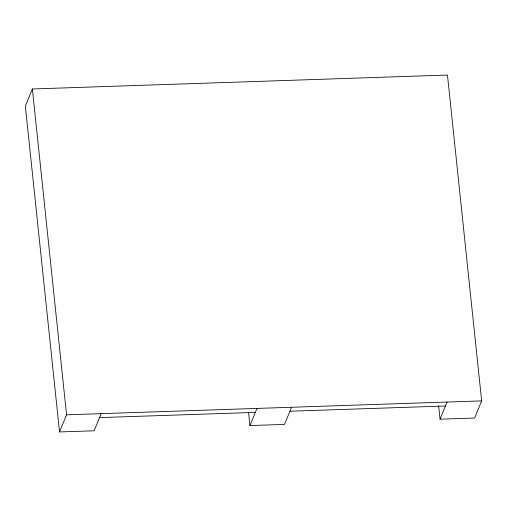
<?xml version="1.0" encoding="UTF-8"?>
<svg xmlns="http://www.w3.org/2000/svg" width="507" height="507" viewBox="0 0 507 507"><rect width="100%" height="100%" fill="white"/><g stroke="black" fill="none" stroke-linecap="round" stroke-linejoin="round"><path stroke-width="0.76" d="M438.637 405.803L440.038 419.181L474.622 418.022L481.65 400.885L447.466 75.049L32.378 88.979L25.35 106.115L59.534 431.951L94.118 430.792L101.147 413.655M59.534 431.951L66.563 414.815L32.378 88.979M291.544 407.267L284.516 424.403L249.938 425.563L256.967 408.427M440.038 419.181L447.066 402.045M66.563 414.815L481.65 400.885M99.524 417.61L255.344 412.381M289.922 411.221L445.444 405.999M248.531 412.185L249.938 425.563"/></g></svg>
